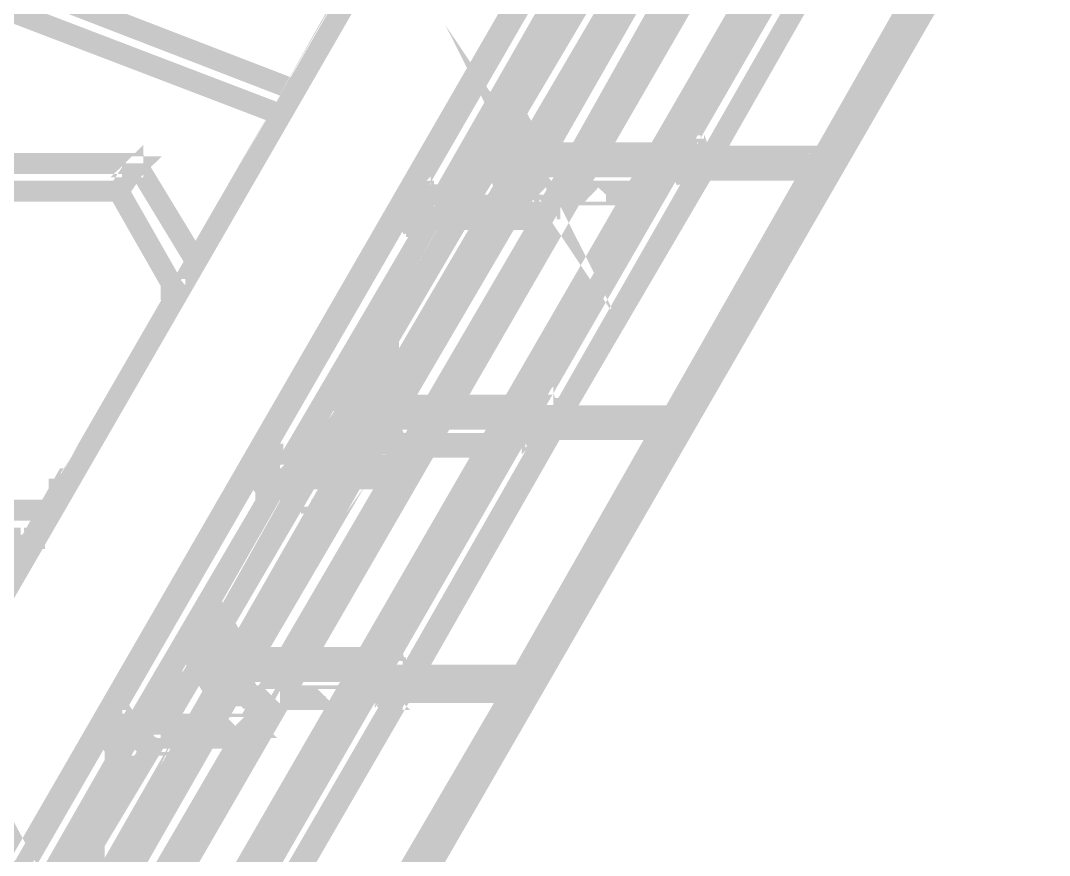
# Model space of a CAD drawing. Extents: x 0.1 to 11.6, y 0.3 to 16.2.
# Drawn here: x 5.2717 to 5.7609, y 4.7525 to 5.1496 of the extents above; entities that cross this region are included whole.
import ezdxf

# ---------------------------------------------------------------- set-up
doc = ezdxf.new("R2010")
doc.units = 0
doc.header["$MEASUREMENT"] = 0

msp = doc.modelspace()

# ---------------------------------------------------------------- linework, layer by layer
at = {"color": 0, "const_width": 0.01}
for points in [[(5.10167, 4.42503), (5.10167, 4.42665), (5.10167, 4.42503), (5.09332, 4.42503), (5.095, 4.42503), (5.10167, 4.42503), (5.10335, 4.42503), (5.10335, 4.42665), (5.095, 4.43832), (5.09332, 4.43832), (5.09332, 4.44), (5.01167, 4.44), (5.95503, 6.07497), (5.95503, 6.07335), (5.01167, 4.44)], [(5.17503, 4.44499), (6.09668, 6.03999)], [(6.06332, 5.98503), (6.07835, 5.95833), (6.04833, 5.95833), (6.07835, 5.95833), (6.08664, 5.95833), (5.15169, 4.34), (5.14333, 4.34), (6.07835, 5.95833)], [(5.01335, 4.44), (5.09332, 4.44), (5.095, 4.43832), (5.10167, 4.42665), (5.10167, 4.42503), (5.03999, 4.42503), (5.08832, 4.33832), (5.15169, 4.33832), (5.15332, 4.33832), (5.16, 4.32497), (5.15831, 4.32497), (5.07835, 4.32497), (5.08003, 4.32335), (5.16, 4.32335), (5.16, 4.32497), (5.16168, 4.32497), (5.16, 4.32497), (5.15332, 4.33832), (6.08832, 5.95833), (6.08832, 5.96001), (6.08832, 5.95833)], [(5.23335, 4.34332), (6.155, 5.94)], [(5.72331, 5.21001), (5.72499, 5.20833), (5.72331, 5.20833), (5.72331, 5.20665), (5.72168, 5.20665), (5.72168, 5.20503), (5.65332, 5.08501), (5.59169, 5.08501), (5.59, 5.08501), (5.59, 5.08333), (5.58832, 5.08333), (5.58832, 5.08165), (5.58832, 5.08003), (5.59, 5.08003), (5.59, 5.07835), (5.59169, 5.07835), (5.64833, 5.07835)], [(5.59999, 5.08501), (5.66667, 5.20167)], [(5.59999, 5.08501), (5.66667, 5.20167)], [(5.595, 5.18668), (5.595, 5.185), (5.59332, 5.185), (5.59332, 5.18332), (5.59169, 5.18332), (5.52333, 5.06168), (5.46164, 5.06168), (5.46001, 5.06168), (5.46001, 5.06), (5.46001, 5.05832), (5.46001, 5.05664), (5.46001, 5.05501), (5.46164, 5.05501), (5.51833, 5.05501)], [(5.53668, 5.17833), (5.47, 5.06168)], [(5.47168, 5.06168), (5.53836, 5.17833)], [(5.49832, 5.06168), (5.565, 5.17833)], [(5.50168, 5.06168), (5.56836, 5.17833)], [(5.50331, 5.06168), (5.56999, 5.17833)], [(5.50667, 5.10499), (5.55003, 5.17833)], [(5.50667, 5.06168), (5.57335, 5.17833)], [(5.50667, 5.10499), (5.54833, 5.17665)], [(5.42833, 5.16336), (5.42665, 5.16336), (5.42665, 5.16168), (5.26335, 5.16168), (5.26167, 5.16168), (5.25999, 5.16168), (5.25836, 5.16168), (5.25667, 5.16168), (5.25499, 5.16336), (5.25331, 5.16336), (5.25168, 5.16336), (5.25, 5.16336), (5.24832, 5.16336), (5.24669, 5.16336), (5.24501, 5.16336), (5.24669, 5.16168), (5.39501, 5.10499)], [(5.40169, 5.11664), (5.285, 5.16168)], [(5.51335, 5.09332), (5.50168, 5.11501)], [(5.50999, 5.08501), (5.49669, 5.10835)], [(5.50999, 5.08501), (5.49669, 5.10835)], [(5.50499, 5.07667), (5.49164, 5.09999)], [(5.50331, 5.07497), (5.49164, 5.09831)], [(5.50331, 5.07335), (5.49001, 5.095)], [(5.50168, 5.07167), (5.49001, 5.095)], [(5.27832, 4.90332), (5.27832, 4.905), (5.29497, 4.93164), (5.27832, 4.905), (5.29335, 4.93164), (5.29497, 4.93164), (5.27832, 4.905)], [(5.58501, 5.08165), (5.59, 5.09)], [(5.595, 5.08501), (5.59332, 5.09), (5.59169, 5.09), (5.59169, 5.09169), (5.59169, 5.09), (5.58664, 5.08165), (5.58664, 5.08003), (5.59, 5.07335), (5.59169, 5.07335), (5.59332, 5.07835)], [(5.59169, 5.09169), (5.59, 5.09169), (5.59, 5.09), (5.59169, 5.09)], [(5.59169, 5.08832), (5.59, 5.08664)], [(5.59169, 5.08832), (5.59332, 5.08832)], [(5.48503, 5.065), (5.48335, 5.065), (5.49501, 5.08501)], [(5.49333, 5.08165), (5.48335, 5.08501)], [(5.48335, 5.06168), (5.49501, 5.08501)], [(5.48335, 5.06168), (5.49669, 5.08333)], [(5.65332, 5.08501), (5.65169, 5.08333), (5.65169, 5.08165), (5.65001, 5.08165), (5.58165, 4.96164), (5.52001, 4.96164), (5.51833, 4.96164), (5.51833, 4.96001), (5.51833, 4.95833), (5.51665, 4.95833), (5.51833, 4.95833), (5.51833, 4.95665), (5.51833, 4.95503), (5.52001, 4.95503), (5.57667, 4.95503)], [(5.535, 5.08333), (5.51833, 5.08333)], [(5.53836, 5.08664), (5.52165, 5.08664)], [(5.57335, 5.08333), (5.54335, 5.08333)], [(5.57167, 5.08165), (5.57167, 5.08333), (5.57335, 5.08333), (5.57497, 5.08664), (5.54665, 5.08664)], [(5.57335, 5.08333), (5.57497, 5.08333)], [(5.57497, 5.08664), (5.57667, 5.08664)], [(5.59169, 5.08664), (5.59332, 5.08664)], [(5.35499, 5.035), (5.32667, 5.08165), (5.185, 5.08165)], [(5.53331, 5.08003), (5.51665, 5.08003)], [(5.52832, 4.96164), (5.59668, 5.07835)], [(5.52832, 4.96164), (5.595, 5.07835)], [(5.57167, 5.08003), (5.54167, 5.08003)], [(5.58664, 5.08003), (5.58501, 5.08003), (5.58501, 5.08165), (5.58664, 5.08165)], [(5.58832, 5.07335), (5.58501, 5.08003)], [(5.58832, 5.08003), (5.58664, 5.08003), (5.58664, 5.08165)], [(5.58664, 5.08165), (5.58664, 5.08003)], [(5.58832, 5.08003), (5.58664, 5.08003)], [(5.47667, 5.07335), (5.48503, 5.06999)], [(5.52669, 5.06836), (5.52501, 5.06836), (5.52501, 5.06668), (5.52333, 5.06668), (5.52165, 5.06836), (5.51497, 5.07667)], [(5.59169, 5.07497), (5.59, 5.07497), (5.59, 5.07667)], [(5.59, 5.07497), (5.59, 5.07667)], [(5.59, 5.07497), (5.59169, 5.07497)], [(5.17833, 5.06836), (5.31836, 5.06836), (5.345, 5.02165)], [(5.46164, 5.06836), (5.46164, 5.06668), (5.46001, 5.06668), (5.46164, 5.06668), (5.45665, 5.05832)], [(5.46164, 5.065), (5.46164, 5.06668), (5.46332, 5.06668), (5.46332, 5.065), (5.46164, 5.065), (5.46164, 5.06332), (5.46332, 5.065)], [(5.46669, 5.06168), (5.46332, 5.06668), (5.46332, 5.06836), (5.46164, 5.06836), (5.46164, 5.06668)], [(5.51833, 5.06999), (5.51167, 5.06999)], [(5.52501, 5.06668), (5.52669, 5.06836), (5.52501, 5.06836)], [(5.565, 5.06836), (5.56168, 5.06836), (5.56332, 5.06668), (5.55832, 5.06668), (5.55832, 5.06836), (5.55003, 5.06836), (5.55003, 5.06668), (5.54665, 5.06668), (5.54497, 5.06836), (5.53668, 5.06836), (5.53836, 5.06668), (5.535, 5.06668)], [(5.53836, 5.06668), (5.53836, 5.06836)], [(5.55003, 5.06668), (5.55165, 5.06836), (5.55003, 5.06836)], [(5.56332, 5.06668), (5.56332, 5.06836)], [(5.45503, 5.05832), (5.46001, 5.06668)], [(5.46164, 5.06332), (5.46164, 5.065), (5.46164, 5.06668)], [(5.48335, 5.06668), (5.48167, 5.06668), (5.48167, 5.065)], [(5.48167, 5.06668), (5.48167, 5.065), (5.48335, 5.06332)], [(5.48167, 5.06668), (5.48335, 5.06668)], [(5.48167, 5.065), (5.48335, 5.065)], [(5.48335, 5.065), (5.48503, 5.065)], [(5.52165, 5.06668), (5.52333, 5.06668)], [(5.52333, 5.06168), (5.52333, 5.06), (5.52165, 5.06), (5.52165, 5.05832), (5.45167, 4.93832), (5.38997, 4.93832), (5.38835, 4.93832), (5.38835, 4.93668), (5.38835, 4.935), (5.38835, 4.93332), (5.38835, 4.93164), (5.38997, 4.93164), (5.44667, 4.93164)], [(5.45665, 5.05664), (5.45665, 5.05832), (5.45833, 5.05832), (5.45833, 5.06), (5.45833, 5.05832), (5.45833, 5.05664), (5.45665, 5.05664), (5.45665, 5.05832)], [(5.46001, 5.05165), (5.46001, 5.05333), (5.46164, 5.05501), (5.46164, 5.05333), (5.46001, 5.05333), (5.46164, 5.05333)], [(5.46164, 5.06332), (5.46332, 5.06332)], [(5.46669, 5.05501), (5.39833, 4.93832)], [(5.40001, 4.93832), (5.46669, 5.05501)], [(5.42503, 4.93832), (5.49333, 5.05501), (5.42665, 4.93832)], [(5.42665, 4.93832), (5.49333, 5.05501)], [(5.43001, 4.93832), (5.49669, 5.05501)], [(5.43164, 4.93832), (5.49832, 5.05501)], [(5.50168, 5.05501), (5.435, 4.93832), (5.50331, 5.05501)], [(5.435, 4.93832), (5.50168, 5.05501)], [(5.44667, 4.99832), (5.47999, 5.05501)], [(5.44667, 5), (5.47835, 5.05501)], [(5.45833, 5.05832), (5.45665, 5.05664), (5.45833, 5.05664)], [(5.45833, 5.05003), (5.45503, 5.05664)], [(5.45665, 5.05664), (5.46001, 5.05003), (5.46164, 5.05003), (5.465, 5.05501)], [(5.45833, 5.05832), (5.46001, 5.05832)], [(5.46001, 5.05333), (5.46001, 5.05165), (5.46164, 5.05165), (5.46164, 5.05333)], [(5.46001, 5.05333), (5.46001, 5.05165)], [(5.46164, 5.05165), (5.46001, 5.05165)], [(5.34668, 5.02001), (5.345, 5.02165), (5.34332, 5.02165), (5.34332, 5.02333), (5.34332, 5.02501)], [(5.345, 5.02333), (5.345, 5.02165), (5.34668, 5.02165)], [(5.345, 5.02165), (5.345, 5.02001)], [(5.44667, 4.97499), (5.44667, 5.02001), (5.44667, 4.97499), (5.44667, 5.02165)], [(5.43668, 5.00499), (5.43668, 4.98503)], [(5.44499, 4.97168), (5.43164, 4.99501)], [(5.44, 4.965), (5.42665, 4.98665)], [(5.44, 4.965), (5.42833, 4.98665)], [(5.28, 4.71001), (5.28668, 4.72168), (5.28836, 4.72168), (5.29335, 4.71164), (5.28168, 4.73335)], [(5.435, 4.95503), (5.42165, 4.97835)], [(5.435, 4.95665), (5.42333, 4.97999)], [(5.42333, 4.95665), (5.42665, 4.96332), (5.43332, 4.95167), (5.41997, 4.97499)], [(5.42665, 4.96332), (5.41997, 4.97499)], [(5.46832, 4.96669), (5.45167, 4.96669)], [(5.50331, 4.96164), (5.50499, 4.96669), (5.47667, 4.96669)], [(5.50499, 4.96669), (5.50667, 4.96669)], [(5.51335, 4.95833), (5.51833, 4.96669)], [(5.52333, 4.96164), (5.52165, 4.96669), (5.52001, 4.96669), (5.51497, 4.95833), (5.51497, 4.95665), (5.51497, 4.95503), (5.51833, 4.94997), (5.51833, 4.94835), (5.52001, 4.94997), (5.52165, 4.95503)], [(5.41835, 4.95167), (5.42665, 4.96332)], [(5.41997, 4.95167), (5.42665, 4.96332)], [(5.42333, 4.95665), (5.42665, 4.96332)], [(5.58165, 4.96164), (5.58165, 4.96001), (5.58003, 4.96001), (5.58003, 4.95833), (5.57835, 4.95833), (5.50999, 4.83832), (5.44835, 4.83832), (5.44667, 4.83832), (5.44667, 4.83664), (5.44667, 4.83501), (5.44667, 4.83333), (5.44667, 4.83165), (5.44835, 4.83165), (5.44835, 4.83003), (5.50499, 4.83003)], [(5.465, 4.96164), (5.44835, 4.96164)], [(5.50331, 4.96164), (5.47331, 4.96164)], [(5.50331, 4.96164), (5.50499, 4.96164)], [(5.52165, 4.965), (5.52001, 4.965)], [(5.52001, 4.965), (5.52001, 4.96332)], [(5.52001, 4.96332), (5.52001, 4.965)], [(5.45167, 4.94667), (5.45167, 4.94499), (5.44499, 4.95665)], [(5.45665, 4.94835), (5.45503, 4.94835), (5.45665, 4.94667), (5.45335, 4.94667), (5.45167, 4.94667), (5.44667, 4.95665)], [(5.46332, 4.96001), (5.44835, 4.96001)], [(5.50168, 4.96001), (5.47331, 4.96001)], [(5.51497, 4.95503), (5.51335, 4.95503), (5.51335, 4.95665), (5.51335, 4.95833), (5.51497, 4.95833)], [(5.51665, 4.95665), (5.51497, 4.95665), (5.51665, 4.95665), (5.51665, 4.95833)], [(5.51497, 4.95833), (5.51497, 4.95665)], [(5.51665, 4.95665), (5.51497, 4.95665)], [(5.43164, 4.95167), (5.40668, 4.95167)], [(5.45167, 4.94499), (5.44997, 4.94499), (5.44499, 4.95503)], [(5.45665, 4.83832), (5.52333, 4.95503)], [(5.45833, 4.83832), (5.52501, 4.95503)], [(5.51665, 4.94997), (5.51335, 4.95503)], [(5.52001, 4.95167), (5.51833, 4.95167), (5.51833, 4.95335)], [(5.51833, 4.95167), (5.52001, 4.95167)], [(5.43164, 4.94997), (5.405, 4.94997)], [(5.44835, 4.94835), (5.44168, 4.94835)], [(5.45665, 4.94667), (5.45665, 4.94835)], [(5.49501, 4.94835), (5.49333, 4.94835), (5.49333, 4.94667), (5.49001, 4.94667), (5.48833, 4.94835), (5.47999, 4.94835), (5.48167, 4.94667), (5.47667, 4.94667), (5.47667, 4.94835), (5.46832, 4.94835), (5.46832, 4.94667), (5.465, 4.94667)], [(5.46832, 4.94667), (5.46832, 4.94835)], [(5.48167, 4.94667), (5.47999, 4.94835)], [(5.49333, 4.94667), (5.49333, 4.94835)], [(5.51833, 4.94997), (5.51665, 4.94997), (5.51833, 4.94997), (5.51833, 4.94835)], [(5.52001, 4.94997), (5.51833, 4.94997)], [(5.38336, 4.935), (5.38997, 4.94336)], [(5.39501, 4.93832), (5.39165, 4.94336), (5.38997, 4.94336), (5.38499, 4.935), (5.38499, 4.93332), (5.38835, 4.92665), (5.38997, 4.92665), (5.39333, 4.93164)], [(5.39165, 4.94336), (5.38997, 4.94336)], [(5.39165, 4.94168), (5.38997, 4.94168)], [(5.42665, 4.94168), (5.40169, 4.94168)], [(5.45167, 4.93832), (5.45167, 4.93668), (5.44997, 4.93668), (5.44997, 4.935), (5.37999, 4.815), (5.31836, 4.815), (5.31668, 4.815), (5.31668, 4.81332), (5.31668, 4.81168), (5.31668, 4.81), (5.31668, 4.80832), (5.31836, 4.80832), (5.37668, 4.80832)], [(5.38835, 4.92833), (5.38997, 4.93001), (5.38997, 4.92833), (5.38997, 4.93001)], [(5.38997, 4.94), (5.39165, 4.94)], [(5.42665, 4.94), (5.40001, 4.94)], [(5.40831, 4.93832), (5.40831, 4.94)], [(5.41168, 4.93832), (5.41336, 4.94)], [(5.41168, 4.93832), (5.41168, 4.94)], [(5.42333, 4.93832), (5.42333, 4.94)], [(5.42333, 4.93832), (5.42333, 4.94)], [(5.29497, 4.93164), (5.29665, 4.93164)], [(5.29497, 4.93164), (5.29665, 4.93164)], [(5.39501, 4.93164), (5.32667, 4.815)], [(5.32835, 4.815), (5.39501, 4.93164)], [(5.35499, 4.815), (5.42165, 4.93164)], [(5.35835, 4.815), (5.42503, 4.93164)], [(5.36003, 4.815), (5.42665, 4.93164)], [(5.36333, 4.815), (5.43001, 4.93164)], [(5.36833, 4.86333), (5.40831, 4.93164)], [(5.36833, 4.86333), (5.40668, 4.93164)], [(5.38667, 4.93332), (5.38499, 4.93332), (5.38667, 4.93332), (5.38667, 4.935), (5.38667, 4.93332), (5.38499, 4.93332), (5.38667, 4.935)], [(5.38499, 4.93332), (5.38336, 4.93332), (5.38336, 4.935), (5.38499, 4.935)], [(5.38835, 4.92665), (5.38336, 4.93332)], [(5.38667, 4.93332), (5.38667, 4.935)], [(5.38667, 4.93332), (5.38835, 4.93332)], [(5.39665, 4.93164), (5.40169, 4.92333)], [(5.28999, 4.92665), (5.29167, 4.92665)], [(5.29167, 4.92665), (5.28999, 4.92665), (5.28999, 4.92503)], [(5.28999, 4.92665), (5.29167, 4.92665)], [(5.28999, 4.92665), (5.29167, 4.92665)], [(5.38835, 4.92833), (5.38835, 4.92665), (5.38997, 4.92665), (5.38997, 4.92833)], [(5.38835, 4.92665), (5.38997, 4.92665)], [(5.40169, 4.92333), (5.40001, 4.92333), (5.40001, 4.92503), (5.40001, 4.92665)], [(5.28999, 4.92503), (5.29167, 4.92503)], [(5.40001, 4.92503), (5.40169, 4.92165)], [(5.40001, 4.92503), (5.40169, 4.92503), (5.40169, 4.92333), (5.40332, 4.92333)], [(5.285, 4.91667), (5.10835, 4.91667)], [(5.41, 4.91667), (5.41, 4.91835)], [(5.41, 4.91667), (5.41168, 4.91667)], [(5.10335, 4.90332), (5.10499, 4.90332), (5.10667, 4.90332), (5.10835, 4.90332), (5.11003, 4.90332), (5.11165, 4.90332), (5.11333, 4.90332), (5.27669, 4.90332), (5.27669, 4.905), (5.27669, 4.90332)], [(5.27669, 4.905), (5.27669, 4.90332), (5.27832, 4.90332), (5.27832, 4.905)], [(5.27669, 4.905), (5.27832, 4.905)], [(5.27832, 4.905), (5.27669, 4.905)], [(5.27669, 4.905), (5.27832, 4.905)], [(5.27669, 4.90332), (5.27832, 4.90332)], [(5.27832, 4.905), (5.28, 4.905)], [(5.27832, 4.905), (5.28, 4.905)], [(5.375, 4.85167), (5.36165, 4.87332)], [(5.37001, 4.845), (5.35835, 4.86664)], [(5.37001, 4.84332), (5.35835, 4.86664)], [(5.36501, 4.83664), (5.35335, 4.85835)], [(5.36333, 4.83165), (5.34999, 4.85335)], [(5.36333, 4.83165), (5.34999, 4.85335)], [(5.36501, 4.83501), (5.35167, 4.85667)], [(5.34, 4.815), (5.35667, 4.84332)], [(5.34, 4.815), (5.35667, 4.84332)], [(5.39833, 4.84668), (5.38167, 4.84668)], [(5.43668, 4.84668), (5.40668, 4.84668)], [(5.43332, 4.84169), (5.43668, 4.84668)], [(5.44168, 4.83501), (5.44667, 4.84332)], [(5.45167, 4.83832), (5.44997, 4.84332), (5.44835, 4.84332), (5.44336, 4.83501), (5.44336, 4.83333), (5.44336, 4.83165), (5.44667, 4.82667), (5.44667, 4.82497), (5.44835, 4.82497), (5.44835, 4.82667), (5.45167, 4.83003)], [(5.50999, 4.83832), (5.50999, 4.83664), (5.50836, 4.83664), (5.50836, 4.83501), (5.43832, 4.715), (5.37668, 4.715), (5.37668, 4.71332), (5.375, 4.71332), (5.375, 4.71164), (5.375, 4.71001), (5.375, 4.70833), (5.37668, 4.70833), (5.37668, 4.70665), (5.43332, 4.70665)], [(5.39501, 4.84), (5.37831, 4.84)], [(5.39501, 4.84169), (5.37999, 4.84169)], [(5.43164, 4.84), (5.40332, 4.84)], [(5.43332, 4.84169), (5.405, 4.84169)], [(5.44997, 4.84), (5.44835, 4.84), (5.44835, 4.84169)], [(5.44835, 4.84169), (5.44835, 4.84)], [(5.44835, 4.84), (5.44997, 4.84)], [(5.35167, 4.83501), (5.34999, 4.83501), (5.33832, 4.815)], [(5.38667, 4.82835), (5.38499, 4.82835), (5.38667, 4.82667), (5.38336, 4.82667), (5.38167, 4.82667), (5.37668, 4.83664)], [(5.44336, 4.83165), (5.44168, 4.83165), (5.44168, 4.83333), (5.44168, 4.83501), (5.44336, 4.83501)], [(5.44499, 4.83333), (5.44499, 4.83501)], [(5.345, 4.83003), (5.34668, 4.83003)], [(5.34668, 4.82835), (5.345, 4.82835), (5.345, 4.83003), (5.345, 4.82835), (5.345, 4.83003), (5.34668, 4.83003)], [(5.34668, 4.83003), (5.345, 4.83003)], [(5.345, 4.83003), (5.34668, 4.83003)], [(5.38499, 4.715), (5.45167, 4.83003)], [(5.38667, 4.715), (5.45335, 4.83003)], [(5.44499, 4.82667), (5.44168, 4.83165)], [(5.44499, 4.83165), (5.44336, 4.83165)], [(5.44835, 4.82835), (5.44667, 4.82835), (5.44835, 4.82835), (5.44835, 4.83003)], [(5.34332, 4.82335), (5.33501, 4.82667)], [(5.37831, 4.82835), (5.37169, 4.82835)], [(5.38336, 4.82667), (5.38167, 4.82497)], [(5.38667, 4.82667), (5.38667, 4.82835)], [(5.39833, 4.82667), (5.40001, 4.82667), (5.39833, 4.82835)], [(5.42503, 4.82835), (5.42333, 4.82835), (5.42333, 4.82667), (5.41997, 4.82667), (5.41835, 4.82835), (5.41, 4.82835), (5.41168, 4.82667), (5.40668, 4.82667), (5.40668, 4.82835), (5.39833, 4.82835), (5.39833, 4.82667), (5.39501, 4.82667)], [(5.41168, 4.82667), (5.41168, 4.82835)], [(5.42333, 4.82667), (5.42503, 4.82667), (5.42333, 4.82835)], [(5.44667, 4.82667), (5.44499, 4.82667), (5.44667, 4.82497)], [(5.44667, 4.82835), (5.44667, 4.82667)], [(5.44667, 4.82835), (5.44835, 4.82835)], [(5.44835, 4.82667), (5.44667, 4.82667)], [(5.31999, 4.81999), (5.31836, 4.81999), (5.31332, 4.81168)], [(5.31332, 4.81168), (5.31836, 4.81999)], [(5.31836, 4.81668), (5.31836, 4.81836), (5.31999, 4.81836), (5.31999, 4.81999), (5.31999, 4.81836), (5.31999, 4.81668), (5.31836, 4.81668), (5.31836, 4.81836)], [(5.32335, 4.815), (5.31999, 4.81999), (5.31836, 4.81999)], [(5.37999, 4.815), (5.38167, 4.81332), (5.37999, 4.81332), (5.37831, 4.81168), (5.30832, 4.69168), (5.24669, 4.69168), (5.24501, 4.69), (5.24501, 4.68668), (5.24669, 4.68332), (5.30501, 4.68332)], [(5.31999, 4.81836), (5.31836, 4.81836)], [(5.31836, 4.81836), (5.31836, 4.81668), (5.31999, 4.81668)], [(5.315, 4.81), (5.315, 4.81168)], [(5.315, 4.81), (5.31668, 4.81)], [(5.25667, 4.69168), (5.32335, 4.80832)], [(5.32335, 4.80832), (5.25667, 4.69168)], [(5.28331, 4.69168), (5.35167, 4.80832)], [(5.28668, 4.69168), (5.35499, 4.80832)], [(5.28836, 4.69168), (5.35667, 4.80832)], [(5.29167, 4.69168), (5.36003, 4.80832)], [(5.30664, 4.75836), (5.33664, 4.80832)], [(5.30664, 4.75999), (5.33501, 4.80832)], [(5.31332, 4.80832), (5.31668, 4.80333), (5.31836, 4.80165), (5.31836, 4.80333), (5.32167, 4.80832)], [(5.31668, 4.80333), (5.31332, 4.80832)], [(5.31836, 4.80501), (5.31668, 4.80501), (5.31836, 4.80501), (5.31836, 4.80664), (5.31836, 4.80501), (5.31836, 4.80664)], [(5.33501, 4.80664), (5.33333, 4.80664), (5.33501, 4.80501), (5.33333, 4.80501), (5.33333, 4.80664), (5.33333, 4.80832), (5.33333, 4.80664), (5.33333, 4.80501), (5.33333, 4.80664)], [(5.33501, 4.80832), (5.33333, 4.80664)], [(5.33333, 4.80664), (5.33501, 4.80664)], [(5.33333, 4.80664), (5.33501, 4.80664)], [(5.31668, 4.80333), (5.31668, 4.80165), (5.31836, 4.80165)], [(5.31836, 4.80333), (5.31999, 4.80333)], [(5.30664, 4.73503), (5.30664, 4.78)], [(5.29833, 4.76335), (5.29833, 4.74333)], [(5.30501, 4.72999), (5.29335, 4.75331)]]:
    msp.add_lwpolyline(points, dxfattribs=at)
for points in [[(5.09332, 4.44), (6.03668, 6.07497), (6.03836, 6.07497), (6.03836, 6.07335), (5.095, 4.43832), (5.095, 4.44), (5.09332, 4.44)], [(5.42665, 5.16336), (5.42665, 5.16168), (5.42833, 5.16168), (5.42665, 5.16336), (5.42833, 5.16336), (5.44336, 5.19), (5.42665, 5.16336)], [(5.565, 5.17833), (5.49669, 5.06168), (5.565, 5.17833)], [(5.50667, 5.06168), (5.57335, 5.17833), (5.50667, 5.06168)], [(5.51497, 5.07667), (5.52001, 5.06668), (5.52165, 5.06668), (5.51497, 5.07667)], [(5.59169, 5.08664), (5.59, 5.08664), (5.59, 5.08832), (5.59169, 5.08832), (5.59169, 5.09), (5.59169, 5.08832), (5.59332, 5.08832), (5.59169, 5.08832), (5.59169, 5.08664)], [(5.32497, 5.07835), (5.32497, 5.08003), (5.32667, 5.08003), (5.32497, 5.07835), (5.32497, 5.08003), (5.32667, 5.08003), (5.32667, 5.08165), (5.32667, 5.08003), (5.32497, 5.07835)], [(5.31836, 5.06836), (5.32497, 5.07835), (5.31836, 5.06836)], [(5.58832, 5.08003), (5.58664, 5.08003), (5.58664, 5.08165), (5.58832, 5.08165), (5.58832, 5.08003)], [(5.59, 5.07335), (5.58832, 5.07335), (5.59, 5.07335)], [(5.59, 5.07667), (5.59, 5.07497), (5.59, 5.07335), (5.59, 5.07497), (5.59169, 5.07497), (5.59169, 5.07667), (5.59, 5.07667)], [(5.45665, 5.05664), (5.45503, 5.05664), (5.45503, 5.05832), (5.45665, 5.05832), (5.45665, 5.05664)], [(5.46001, 5.05003), (5.45833, 5.05003), (5.46001, 5.05003)], [(5.52001, 4.96332), (5.52001, 4.965), (5.52001, 4.96669), (5.52001, 4.965), (5.52165, 4.965), (5.52001, 4.96332)], [(5.52001, 4.96669), (5.51833, 4.96669), (5.52001, 4.96669)], [(5.51665, 4.95665), (5.51497, 4.95503), (5.51497, 4.95665), (5.51665, 4.95833), (5.51665, 4.95665)], [(5.42333, 4.95167), (5.42333, 4.95665), (5.42333, 4.95167)], [(5.40668, 4.95167), (5.43332, 4.95167), (5.40668, 4.95167)], [(5.51833, 4.95335), (5.51833, 4.95167), (5.51833, 4.94997), (5.52001, 4.94997), (5.52001, 4.95167), (5.52001, 4.95335), (5.51833, 4.95335)], [(5.38997, 4.94168), (5.38997, 4.94), (5.38997, 4.94168), (5.38997, 4.94336), (5.39165, 4.94336), (5.39165, 4.94168), (5.38997, 4.94), (5.38997, 4.94168)], [(5.42165, 4.93164), (5.35499, 4.815), (5.42165, 4.93164)], [(5.43164, 4.93164), (5.36333, 4.815), (5.43164, 4.93164)], [(5.28999, 4.92503), (5.28999, 4.92665), (5.28999, 4.92503)], [(5.38997, 4.92833), (5.38835, 4.92833), (5.38997, 4.92833)], [(5.41, 4.91835), (5.41, 4.91667), (5.41, 4.91499), (5.41, 4.91667), (5.41, 4.91835)], [(5.41, 4.91835), (5.41, 4.91667), (5.41, 4.91835)], [(5.44835, 4.84332), (5.44667, 4.84332), (5.44835, 4.84332)], [(5.44499, 4.83165), (5.44336, 4.83165), (5.44336, 4.83333), (5.44499, 4.83501), (5.44499, 4.83333), (5.44499, 4.83165)], [(5.44835, 4.84), (5.44835, 4.84169), (5.44997, 4.84169), (5.44997, 4.84), (5.44835, 4.84)], [(5.375, 4.83501), (5.38167, 4.82497), (5.375, 4.83501)], [(5.44835, 4.83003), (5.44667, 4.82835), (5.44667, 4.82667), (5.44835, 4.82667), (5.44835, 4.82835), (5.44835, 4.83003)], [(5.44336, 4.83333), (5.44499, 4.83333), (5.44336, 4.83333)], [(5.31836, 4.80501), (5.31668, 4.80501), (5.31836, 4.80333), (5.31836, 4.80501)], [(5.31332, 4.80832), (5.31332, 4.81), (5.31168, 4.81), (5.31332, 4.81), (5.31332, 4.81168), (5.31332, 4.81), (5.31332, 4.80832)], [(5.315, 4.81), (5.315, 4.81168), (5.31668, 4.81168), (5.31668, 4.81), (5.315, 4.81), (5.315, 4.80832), (5.315, 4.81)], [(5.34999, 4.80832), (5.28331, 4.69168), (5.34999, 4.80832)], [(5.29335, 4.69168), (5.36003, 4.80832), (5.29335, 4.69168)], [(5.30664, 4.73335), (5.30664, 4.78), (5.30664, 4.73335)]]:
    msp.add_lwpolyline(points, close=True, dxfattribs=at)

doc.saveas('drawing.dxf')
